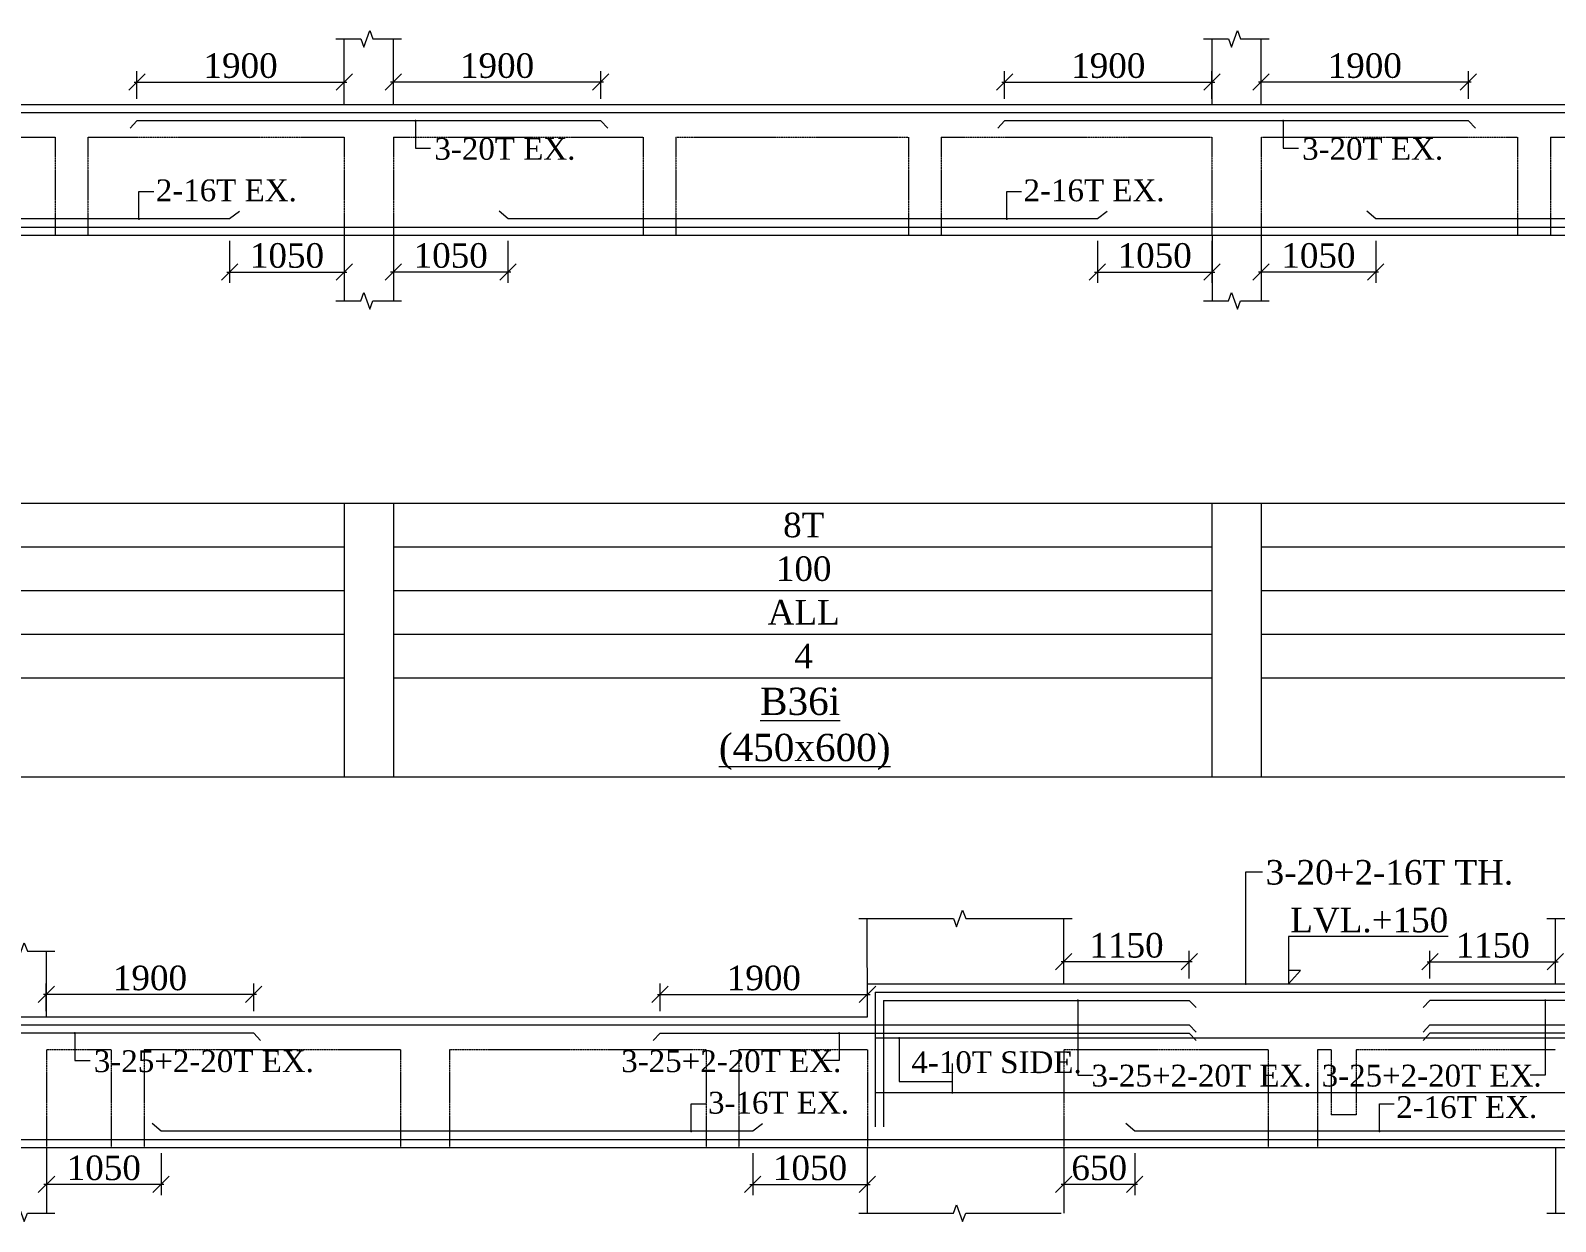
# Model space of a CAD drawing. Header units: millimetres. Extents: x 9781889 to 10654170, y -7832723 to -7608561.
# Drawn here: x 10106647 to 10120619, y -7790909 to -7779994 of the extents above; entities that cross this region are included whole.
import ezdxf
from ezdxf.enums import TextEntityAlignment as Align

# ---------------------------------------------------------------- set-up
doc = ezdxf.new("R2010")
doc.units = ezdxf.units.MM
doc.header["$LTSCALE"] = 10
doc.header["$PDMODE"] = 3
doc.linetypes.add('HIDDEN', pattern=[0.375, 0.25, -0.125])
for name, color, linetype, lineweight in [('LVL', 3, 'Continuous', 0), ('S-CUT OUT LINE', 9, 'Continuous', 0), ('S-DIM L.S.', 7, 'Continuous', 0), ('S-L.S.SECTION', 5, 'Continuous', 0), ('S-L.S.SLAB LINE', 252, 'HIDDEN', 0), ('S-L.S.STEEL', 1, 'Continuous', 9), ('S-L.S.STEEL 1', 6, 'Continuous', 0), ('S-SECTION MARK', 7, 'Continuous', 0), ('S-SHEET', 251, 'Continuous', 0), ('S-TEXT', 7, 'Continuous', 0), ('S-TEXT L.S. BEAM NO.', 30, 'Continuous', 0), ('S-TEXT. L.S.', 7, 'Continuous', 0)]:
    doc.layers.add(name, color=color, linetype=linetype, lineweight=lineweight)
doc.styles.add('135', font='arial.ttf', dxfattribs={"width": 0.8, "height": 135})
doc.styles.get("Standard").update_dxf_attribs({"font": 'arial.ttf'})
doc.styles.add('TEXT', font='times.ttf')
doc.dimstyles.new('75', dxfattribs={"dimtxt": 135, "dimasz": 90, "dimexe": 0.1, "dimexo": 0.03, "dimgap": 0.09, "dimtad": 1, "dimdec": 0, "dimzin": 0, "dimdsep": 46, "dimtxsty": '135', "dimblk": 'ARCHTICK', "dimcen": 0.09, "dimclrd": 256, "dimclre": 256, "dimclrt": 256, "dimadec": 0, "dimazin": 0, "dimtfac": 1, "dimtdec": 0, "dimtofl": 0, "dimtmove": 1, "dimatfit": 3, "dimldrblk": 'DOTSMALL', "dimfxl": 1, "dimtolj": 1, "dimtzin": 0, "dimlwd": -1, "dimlwe": -1, "dimarcsym": 0})
doc.dimstyles.new('SETU_1', dxfattribs={"dimtxt": 200, "dimasz": 150, "dimexe": 100, "dimexo": 50, "dimgap": 35, "dimtad": 1, "dimdec": 0, "dimzin": 0, "dimdsep": 46, "dimtxsty": 'Standard', "dimblk": 'OBLIQUE', "dimcen": 150, "dimdle": 25, "dimclrd": 256, "dimclre": 7, "dimclrt": 256, "dimadec": 0, "dimazin": 0, "dimtfac": 1, "dimtdec": 0, "dimtofl": 0, "dimtmove": 1, "dimatfit": 3, "dimfxl": 1, "dimtolj": 1, "dimtzin": 0, "dimlwd": -1, "dimlwe": 5, "dimarcsym": 1})

# ---------------------------------------------------------------- blocks, each defined once
blk = doc.blocks.new('_Oblique')
at = {"color": 0, "linetype": 'ByBlock', "lineweight": -2}
blk.add_line((-0.5, -0.5), (0.5, 0.5), dxfattribs=at)
blk = doc.blocks.new('*D432')
at = {"layer": 'Defpoints', "color": 0, "transparency": 16777216}
for p in [(10109522, -7780467), (10107622, -7780670, 0), (10109522, -7780670, 0)]:
    blk.add_point(p, dxfattribs=at)
at = {"layer": 'S-DIM L.S.', "transparency": 16777216}
blk.add_line((10107597, -7780467), (10109547, -7780467), dxfattribs=at)
at = {"layer": 'S-DIM L.S.', "color": 7, "lineweight": 5, "transparency": 16777216}
for p, q in [((10107622, -7780620), (10107622, -7780367)), ((10109522, -7780620), (10109522, -7780367))]:
    blk.add_line(p, q, dxfattribs=at)
at = {"layer": 'S-DIM L.S.', "transparency": 16777216, "xscale": 150, "yscale": 150, "zscale": 150, "rotation": 180}
blk.add_blockref('_Oblique', (10107622, -7780467), dxfattribs=at)
at = {"layer": 'S-DIM L.S.', "transparency": 16777216, "xscale": 150, "yscale": 150, "zscale": 150}
blk.add_blockref('_Oblique', (10109522, -7780467), dxfattribs=at)
at = {"layer": 'S-DIM L.S.', "transparency": 16777216, "insert": (10108572, -7780317), "char_height": 225, "attachment_point": 5, "style": 'TEXT'}
blk.add_mtext('\\A1;1900', dxfattribs=at)
blk = doc.blocks.new('*D433')
at = {"layer": 'Defpoints', "color": 0, "transparency": 16777216}
for p in [(10109972, -7780467), (10109972, -7780670, 0), (10111872, -7780670, 0)]:
    blk.add_point(p, dxfattribs=at)
at = {"layer": 'S-DIM L.S.', "transparency": 16777216}
blk.add_line((10111897, -7780467), (10109947, -7780467), dxfattribs=at)
at = {"layer": 'S-DIM L.S.', "color": 7, "lineweight": 5, "transparency": 16777216}
for p, q in [((10109972, -7780620), (10109972, -7780367)), ((10111872, -7780620), (10111872, -7780367))]:
    blk.add_line(p, q, dxfattribs=at)
at = {"layer": 'S-DIM L.S.', "transparency": 16777216, "xscale": 150, "yscale": 150, "zscale": 150, "rotation": 180}
blk.add_blockref('_Oblique', (10109972, -7780467), dxfattribs=at)
at = {"layer": 'S-DIM L.S.', "transparency": 16777216, "xscale": 150, "yscale": 150, "zscale": 150}
blk.add_blockref('_Oblique', (10111872, -7780467), dxfattribs=at)
at = {"layer": 'S-DIM L.S.', "transparency": 16777216, "insert": (10110922, -7780317), "char_height": 225, "attachment_point": 5, "style": 'TEXT'}
blk.add_mtext('\\A1;1900', dxfattribs=at)
blk = doc.blocks.new('*D434')
at = {"layer": 'Defpoints', "color": 0, "transparency": 16777216}
for p in [(10117472, -7780467), (10115572, -7780670, 0), (10117472, -7780670, 0)]:
    blk.add_point(p, dxfattribs=at)
at = {"layer": 'S-DIM L.S.', "transparency": 16777216}
blk.add_line((10115547, -7780467), (10117497, -7780467), dxfattribs=at)
at = {"layer": 'S-DIM L.S.', "color": 7, "lineweight": 5, "transparency": 16777216}
for p, q in [((10115572, -7780620), (10115572, -7780367)), ((10117472, -7780620), (10117472, -7780367))]:
    blk.add_line(p, q, dxfattribs=at)
at = {"layer": 'S-DIM L.S.', "transparency": 16777216, "xscale": 150, "yscale": 150, "zscale": 150, "rotation": 180}
blk.add_blockref('_Oblique', (10115572, -7780467), dxfattribs=at)
at = {"layer": 'S-DIM L.S.', "transparency": 16777216, "xscale": 150, "yscale": 150, "zscale": 150}
blk.add_blockref('_Oblique', (10117472, -7780467), dxfattribs=at)
at = {"layer": 'S-DIM L.S.', "transparency": 16777216, "insert": (10116522, -7780317), "char_height": 225, "attachment_point": 5, "style": 'TEXT'}
blk.add_mtext('\\A1;1900', dxfattribs=at)
blk = doc.blocks.new('*D435')
at = {"layer": 'Defpoints', "color": 0, "transparency": 16777216}
for p in [(10117922, -7780467), (10117922, -7780670, 0), (10119822, -7780670, 0)]:
    blk.add_point(p, dxfattribs=at)
at = {"layer": 'S-DIM L.S.', "transparency": 16777216}
blk.add_line((10119847, -7780467), (10117897, -7780467), dxfattribs=at)
at = {"layer": 'S-DIM L.S.', "color": 7, "lineweight": 5, "transparency": 16777216}
for p, q in [((10117922, -7780620), (10117922, -7780367)), ((10119822, -7780620), (10119822, -7780367))]:
    blk.add_line(p, q, dxfattribs=at)
at = {"layer": 'S-DIM L.S.', "transparency": 16777216, "xscale": 150, "yscale": 150, "zscale": 150, "rotation": 180}
blk.add_blockref('_Oblique', (10117922, -7780467), dxfattribs=at)
at = {"layer": 'S-DIM L.S.', "transparency": 16777216, "xscale": 150, "yscale": 150, "zscale": 150}
blk.add_blockref('_Oblique', (10119822, -7780467), dxfattribs=at)
at = {"layer": 'S-DIM L.S.', "transparency": 16777216, "insert": (10118872, -7780317), "char_height": 225, "attachment_point": 5, "style": 'TEXT'}
blk.add_mtext('\\A1;1900', dxfattribs=at)
blk = doc.blocks.new('*D442')
at = {"layer": 'Defpoints', "color": 0, "transparency": 16777216}
for p in [(10108472, -7781870, 0), (10109522, -7781870, 0), (10109522, -7782207)]:
    blk.add_point(p, dxfattribs=at)
at = {"layer": 'S-DIM L.S.', "color": 7, "lineweight": 5, "transparency": 16777216}
for p, q in [((10108472, -7781920), (10108472, -7782307)), ((10109522, -7781920), (10109522, -7782307))]:
    blk.add_line(p, q, dxfattribs=at)
at = {"layer": 'S-DIM L.S.', "transparency": 16777216}
blk.add_line((10108447, -7782207), (10109547, -7782207), dxfattribs=at)
at = {"layer": 'S-DIM L.S.', "transparency": 16777216, "xscale": 150, "yscale": 150, "zscale": 150, "rotation": 180}
blk.add_blockref('_Oblique', (10108472, -7782207), dxfattribs=at)
at = {"layer": 'S-DIM L.S.', "transparency": 16777216, "xscale": 150, "yscale": 150, "zscale": 150}
blk.add_blockref('_Oblique', (10109522, -7782207), dxfattribs=at)
at = {"layer": 'S-DIM L.S.', "transparency": 16777216, "insert": (10108997, -7782057), "char_height": 225, "attachment_point": 5, "style": 'TEXT'}
blk.add_mtext('\\A1;1050', dxfattribs=at)
blk = doc.blocks.new('_ArchTick')
at = {"color": 0, "linetype": 'ByBlock', "const_width": 0.15}
blk.add_lwpolyline([(-0.5, -0.5), (0.5, 0.5)], dxfattribs=at)
blk = doc.blocks.new('*D444')
at = {"layer": 'Defpoints', "color": 0, "transparency": 16777216}
for p in [(10116422, -7781870, 0), (10117472, -7781870, 0), (10117472, -7782207)]:
    blk.add_point(p, dxfattribs=at)
at = {"layer": 'S-DIM L.S.', "color": 7, "lineweight": 5, "transparency": 16777216}
for p, q in [((10116422, -7781920), (10116422, -7782307)), ((10117472, -7781920), (10117472, -7782307))]:
    blk.add_line(p, q, dxfattribs=at)
at = {"layer": 'S-DIM L.S.', "transparency": 16777216}
blk.add_line((10116397, -7782207), (10117497, -7782207), dxfattribs=at)
at = {"layer": 'S-DIM L.S.', "transparency": 16777216, "xscale": 150, "yscale": 150, "zscale": 150, "rotation": 180}
blk.add_blockref('_Oblique', (10116422, -7782207), dxfattribs=at)
at = {"layer": 'S-DIM L.S.', "transparency": 16777216, "xscale": 150, "yscale": 150, "zscale": 150}
blk.add_blockref('_Oblique', (10117472, -7782207), dxfattribs=at)
at = {"layer": 'S-DIM L.S.', "transparency": 16777216, "insert": (10116947, -7782057), "char_height": 225, "attachment_point": 5, "style": 'TEXT'}
blk.add_mtext('\\A1;1050', dxfattribs=at)
blk = doc.blocks.new('*D445')
at = {"layer": 'Defpoints', "color": 0, "transparency": 16777216}
for p in [(10109972, -7781870, 0), (10111022, -7781870, 0), (10109972, -7782207)]:
    blk.add_point(p, dxfattribs=at)
at = {"layer": 'S-DIM L.S.', "color": 7, "lineweight": 5, "transparency": 16777216}
for p, q in [((10109972, -7781920), (10109972, -7782307)), ((10111022, -7781920), (10111022, -7782307))]:
    blk.add_line(p, q, dxfattribs=at)
at = {"layer": 'S-DIM L.S.', "transparency": 16777216}
blk.add_line((10111047, -7782207), (10109947, -7782207), dxfattribs=at)
at = {"layer": 'S-DIM L.S.', "transparency": 16777216, "xscale": 150, "yscale": 150, "zscale": 150, "rotation": 180}
blk.add_blockref('_Oblique', (10109972, -7782207), dxfattribs=at)
at = {"layer": 'S-DIM L.S.', "transparency": 16777216, "xscale": 150, "yscale": 150, "zscale": 150}
blk.add_blockref('_Oblique', (10111022, -7782207), dxfattribs=at)
at = {"layer": 'S-DIM L.S.', "transparency": 16777216, "insert": (10110497, -7782057), "char_height": 225, "attachment_point": 5, "style": 'TEXT'}
blk.add_mtext('\\A1;1050', dxfattribs=at)
blk = doc.blocks.new('*D447')
at = {"layer": 'Defpoints', "color": 0, "transparency": 16777216}
for p in [(10117922, -7781870, 0), (10118972, -7781870, 0), (10117922, -7782207)]:
    blk.add_point(p, dxfattribs=at)
at = {"layer": 'S-DIM L.S.', "color": 7, "lineweight": 5, "transparency": 16777216}
for p, q in [((10117922, -7781920), (10117922, -7782307)), ((10118972, -7781920), (10118972, -7782307))]:
    blk.add_line(p, q, dxfattribs=at)
at = {"layer": 'S-DIM L.S.', "transparency": 16777216}
blk.add_line((10118997, -7782207), (10117897, -7782207), dxfattribs=at)
at = {"layer": 'S-DIM L.S.', "transparency": 16777216, "xscale": 150, "yscale": 150, "zscale": 150, "rotation": 180}
blk.add_blockref('_Oblique', (10117922, -7782207), dxfattribs=at)
at = {"layer": 'S-DIM L.S.', "transparency": 16777216, "xscale": 150, "yscale": 150, "zscale": 150}
blk.add_blockref('_Oblique', (10118972, -7782207), dxfattribs=at)
at = {"layer": 'S-DIM L.S.', "transparency": 16777216, "insert": (10118447, -7782057), "char_height": 225, "attachment_point": 5, "style": 'TEXT'}
blk.add_mtext('\\A1;1050', dxfattribs=at)
blk = doc.blocks.new('*D488')
at = {"layer": 'Defpoints', "color": 0, "transparency": 16777216}
for p in [(10106792, -7788828), (10106792, -7789032, 0), (10108692, -7789032, 0)]:
    blk.add_point(p, dxfattribs=at)
at = {"layer": 'S-DIM L.S.', "color": 7, "lineweight": 5, "transparency": 16777216}
for p, q in [((10106792, -7788982), (10106792, -7788728)), ((10108692, -7788982), (10108692, -7788728))]:
    blk.add_line(p, q, dxfattribs=at)
at = {"layer": 'S-DIM L.S.', "transparency": 16777216}
blk.add_line((10108717, -7788828), (10106767, -7788828), dxfattribs=at)
at = {"layer": 'S-DIM L.S.', "transparency": 16777216, "xscale": 150, "yscale": 150, "zscale": 150, "rotation": 180}
blk.add_blockref('_Oblique', (10106792, -7788828), dxfattribs=at)
at = {"layer": 'S-DIM L.S.', "transparency": 16777216, "xscale": 150, "yscale": 150, "zscale": 150}
blk.add_blockref('_Oblique', (10108692, -7788828), dxfattribs=at)
at = {"layer": 'S-DIM L.S.', "transparency": 16777216, "insert": (10107742, -7788678), "char_height": 225, "attachment_point": 5, "style": 'TEXT'}
blk.add_mtext('\\A1;1900', dxfattribs=at)
blk = doc.blocks.new('*D489')
at = {"layer": 'Defpoints', "color": 0, "transparency": 16777216}
for p in [(10116114, -7788528), (10116114, -7788732, 0), (10117264, -7788732, 0)]:
    blk.add_point(p, dxfattribs=at)
at = {"layer": 'S-DIM L.S.', "color": 7, "lineweight": 5, "transparency": 16777216}
for p, q in [((10116114, -7788682), (10116114, -7788428)), ((10117264, -7788682), (10117264, -7788428))]:
    blk.add_line(p, q, dxfattribs=at)
at = {"layer": 'S-DIM L.S.', "transparency": 16777216}
blk.add_line((10117289, -7788528), (10116089, -7788528), dxfattribs=at)
at = {"layer": 'S-DIM L.S.', "transparency": 16777216, "xscale": 150, "yscale": 150, "zscale": 150, "rotation": 180}
blk.add_blockref('_Oblique', (10116114, -7788528), dxfattribs=at)
at = {"layer": 'S-DIM L.S.', "transparency": 16777216, "xscale": 150, "yscale": 150, "zscale": 150}
blk.add_blockref('_Oblique', (10117264, -7788528), dxfattribs=at)
at = {"layer": 'S-DIM L.S.', "transparency": 16777216, "insert": (10116689, -7788379), "char_height": 225, "attachment_point": 5, "style": 'TEXT'}
blk.add_mtext('\\A1;1150', dxfattribs=at)
blk = doc.blocks.new('*D490')
at = {"layer": 'Defpoints', "color": 0, "transparency": 16777216}
for p in [(10114316, -7788828), (10112416, -7789032, 0), (10114316, -7789032, 0)]:
    blk.add_point(p, dxfattribs=at)
at = {"layer": 'S-DIM L.S.', "color": 7, "lineweight": 5, "transparency": 16777216}
for p, q in [((10112416, -7788982), (10112416, -7788728)), ((10114316, -7788982), (10114316, -7788728))]:
    blk.add_line(p, q, dxfattribs=at)
at = {"layer": 'S-DIM L.S.', "transparency": 16777216}
blk.add_line((10112391, -7788828), (10114341, -7788828), dxfattribs=at)
at = {"layer": 'S-DIM L.S.', "transparency": 16777216, "xscale": 150, "yscale": 150, "zscale": 150, "rotation": 180}
blk.add_blockref('_Oblique', (10112416, -7788828), dxfattribs=at)
at = {"layer": 'S-DIM L.S.', "transparency": 16777216, "xscale": 150, "yscale": 150, "zscale": 150}
blk.add_blockref('_Oblique', (10114316, -7788828), dxfattribs=at)
at = {"layer": 'S-DIM L.S.', "transparency": 16777216, "insert": (10113366, -7788678), "char_height": 225, "attachment_point": 5, "style": 'TEXT'}
blk.add_mtext('\\A1;1900', dxfattribs=at)
blk = doc.blocks.new('*D491')
at = {"layer": 'Defpoints', "color": 0, "transparency": 16777216}
for p in [(10120619, -7788528), (10119469, -7788732, 0), (10120619, -7788732, 0)]:
    blk.add_point(p, dxfattribs=at)
at = {"layer": 'S-DIM L.S.', "color": 7, "lineweight": 5, "transparency": 16777216}
for p, q in [((10119469, -7788682), (10119469, -7788428)), ((10120619, -7788682), (10120619, -7788428))]:
    blk.add_line(p, q, dxfattribs=at)
at = {"layer": 'S-DIM L.S.', "transparency": 16777216}
blk.add_line((10119444, -7788528), (10120644, -7788528), dxfattribs=at)
at = {"layer": 'S-DIM L.S.', "transparency": 16777216, "xscale": 150, "yscale": 150, "zscale": 150, "rotation": 180}
blk.add_blockref('_Oblique', (10119469, -7788528), dxfattribs=at)
at = {"layer": 'S-DIM L.S.', "transparency": 16777216, "xscale": 150, "yscale": 150, "zscale": 150}
blk.add_blockref('_Oblique', (10120619, -7788528), dxfattribs=at)
at = {"layer": 'S-DIM L.S.', "transparency": 16777216, "insert": (10120044, -7788379), "char_height": 225, "attachment_point": 5, "style": 'TEXT'}
blk.add_mtext('\\A1;1150', dxfattribs=at)
blk = doc.blocks.new('*D499')
at = {"layer": 'Defpoints', "color": 0, "transparency": 16777216}
for p in [(10113264, -7790232, 0), (10114314, -7790232, 0), (10114314, -7790568)]:
    blk.add_point(p, dxfattribs=at)
at = {"layer": 'S-DIM L.S.', "color": 7, "lineweight": 5, "transparency": 16777216}
for p, q in [((10113264, -7790282), (10113264, -7790668)), ((10114314, -7790282), (10114314, -7790668))]:
    blk.add_line(p, q, dxfattribs=at)
at = {"layer": 'S-DIM L.S.', "transparency": 16777216}
blk.add_line((10113239, -7790568), (10114339, -7790568), dxfattribs=at)
at = {"layer": 'S-DIM L.S.', "transparency": 16777216, "xscale": 150, "yscale": 150, "zscale": 150, "rotation": 180}
blk.add_blockref('_Oblique', (10113264, -7790568), dxfattribs=at)
at = {"layer": 'S-DIM L.S.', "transparency": 16777216, "xscale": 150, "yscale": 150, "zscale": 150}
blk.add_blockref('_Oblique', (10114314, -7790568), dxfattribs=at)
at = {"layer": 'S-DIM L.S.', "transparency": 16777216, "insert": (10113789, -7790418), "char_height": 225, "attachment_point": 5, "style": 'TEXT'}
blk.add_mtext('\\A1;1050', dxfattribs=at)
blk = doc.blocks.new('*D500')
at = {"layer": 'Defpoints', "color": 0, "transparency": 16777216}
for p in [(10106794, -7790232, 0), (10107844, -7790232, 0), (10106794, -7790568)]:
    blk.add_point(p, dxfattribs=at)
at = {"layer": 'S-DIM L.S.', "color": 7, "lineweight": 5, "transparency": 16777216}
for p, q in [((10106794, -7790282), (10106794, -7790668)), ((10107844, -7790282), (10107844, -7790668))]:
    blk.add_line(p, q, dxfattribs=at)
at = {"layer": 'S-DIM L.S.', "transparency": 16777216}
blk.add_line((10107869, -7790568), (10106769, -7790568), dxfattribs=at)
at = {"layer": 'S-DIM L.S.', "transparency": 16777216, "xscale": 150, "yscale": 150, "zscale": 150, "rotation": 180}
blk.add_blockref('_Oblique', (10106794, -7790568), dxfattribs=at)
at = {"layer": 'S-DIM L.S.', "transparency": 16777216, "xscale": 150, "yscale": 150, "zscale": 150}
blk.add_blockref('_Oblique', (10107844, -7790568), dxfattribs=at)
at = {"layer": 'S-DIM L.S.', "transparency": 16777216, "insert": (10107319, -7790418), "char_height": 225, "attachment_point": 5, "style": 'TEXT'}
blk.add_mtext('\\A1;1050', dxfattribs=at)
blk = doc.blocks.new('*D482')
at = {"layer": 'Defpoints', "color": 0, "transparency": 16777216}
for p in [(10116114, -7790232, 0), (10116764, -7790232, 0), (10116114, -7790568)]:
    blk.add_point(p, dxfattribs=at)
at = {"layer": 'S-DIM L.S.', "color": 7, "lineweight": 5, "transparency": 16777216}
for p, q in [((10116114, -7790282), (10116114, -7790668)), ((10116764, -7790282), (10116764, -7790668))]:
    blk.add_line(p, q, dxfattribs=at)
at = {"layer": 'S-DIM L.S.', "transparency": 16777216}
blk.add_line((10116789, -7790568), (10116089, -7790568), dxfattribs=at)
at = {"layer": 'S-DIM L.S.', "transparency": 16777216, "xscale": 150, "yscale": 150, "zscale": 150, "rotation": 180}
blk.add_blockref('_Oblique', (10116114, -7790568), dxfattribs=at)
at = {"layer": 'S-DIM L.S.', "transparency": 16777216, "xscale": 150, "yscale": 150, "zscale": 150}
blk.add_blockref('_Oblique', (10116764, -7790568), dxfattribs=at)
at = {"layer": 'S-DIM L.S.', "transparency": 16777216, "insert": (10116439, -7790418), "char_height": 225, "attachment_point": 5, "style": 'TEXT'}
blk.add_mtext('\\A1;650', dxfattribs=at)

msp = doc.modelspace()

# ---------------------------------------------------------------- linework, layer by layer
at = {"layer": 'LVL', "linetype": 'Continuous', "elevation": 0}
msp.add_lwpolyline([(10119634.8, -7788296.8), (10118173.6, -7788296.8), (10118173.6, -7788731.8), (10118281.8, -7788609.7), (10118173.6, -7788609.7)], dxfattribs=at)
at = {"layer": 'S-CUT OUT LINE', "color": 5, "elevation": 0}
for points in [[(10109443.9, -7780070.5), (10109672.5, -7780070.5), (10109700.5, -7780147.3), (10109756.4, -7779993.6), (10109784.4, -7780070.5), (10110047.2, -7780070.5)], [(10117393.9, -7780070.5), (10117622.5, -7780070.5), (10117650.5, -7780147.3), (10117706.4, -7779993.6), (10117734.4, -7780070.5), (10117997.2, -7780070.5)], [(10109443.9, -7782470.5), (10109672.5, -7782470.5), (10109700.5, -7782393.6), (10109756.4, -7782547.3), (10109784.4, -7782470.5), (10110047.2, -7782470.5)], [(10117393.9, -7782470.5), (10117622.5, -7782470.5), (10117650.5, -7782393.6), (10117706.4, -7782547.3), (10117734.4, -7782470.5), (10117997.2, -7782470.5)], [(10114236, -7788131.8), (10115103.4, -7788131.8), (10115131.3, -7788208.6), (10115187.3, -7788054.9), (10115215.3, -7788131.8), (10116191.3, -7788131.8)], [(10120541, -7788131.8), (10120763, -7788131.8), (10120791, -7788208.6), (10120846.9, -7788054.9), (10120874.9, -7788131.8), (10121146.3, -7788131.8)], [(10106264.1, -7788431.8), (10106506.8, -7788431.8), (10106534.7, -7788508.6), (10106590.7, -7788354.9), (10106618.6, -7788431.8), (10106869.4, -7788431.8)], [(10106264.1, -7790831.8), (10106506.8, -7790831.8), (10106534.7, -7790754.9), (10106590.7, -7790908.6), (10106618.6, -7790831.8), (10106869.4, -7790831.8)], [(10114236, -7790831.8), (10115103.4, -7790831.8), (10115131.3, -7790754.9), (10115187.3, -7790908.6), (10115215.3, -7790831.8), (10116091.3, -7790831.8)], [(10120541, -7790831.8), (10120763, -7790831.8), (10120791, -7790754.9), (10120846.9, -7790908.6), (10120874.9, -7790831.8), (10121146.3, -7790831.8)]]:
    msp.add_lwpolyline(points, dxfattribs=at)
at = {"layer": 'S-L.S.SECTION'}
for p, q in [((10109522.2, -7780670.5, 0), (10109522.2, -7780070.5, 0)), ((10109972.2, -7780670.5, 0), (10109972.2, -7780070.5, 0)), ((10117472.2, -7780670.5, 0), (10117472.2, -7780070.5, 0)), ((10117922.2, -7780670.5, 0), (10117922.2, -7780070.5, 0)), ((10089071.9, -7780670.5, 0), (10125872.2, -7780670.5, 0)), ((10089071.9, -7781870.5, 0), (10125422.1, -7781870.5, 0)), ((10109522.2, -7781870.5, 0), (10109522.2, -7782470.5, 0)), ((10109972.2, -7781870.5, 0), (10109972.2, -7782470.5, 0)), ((10117472.2, -7781870.5, 0), (10117472.2, -7782470.5, 0)), ((10117922.2, -7781870.5, 0), (10117922.2, -7782470.5, 0)), ((10114316.2, -7789031.8, 0), (10114314.3, -7788131.8, 0)), ((10116114.3, -7788731.8, 0), (10116114.3, -7788131.8, 0)), ((10120619.3, -7788731.8, 0), (10120619.3, -7788131.8, 0)), ((10106794.4, -7789031.8, 0), (10106794.4, -7788431.8, 0)), ((10114315.6, -7788731.8, 0), (10121069.3, -7788731.8, 0)), ((10094137.4, -7789031.8, 0), (10114314.4, -7789031.8, 0)), ((10100789.4, -7790231.8, 0), (10133155.1, -7790231.8, 0)), ((10106794.4, -7790231.8, 0), (10106794.4, -7790831.8, 0)), ((10114314.3, -7790231.8, 0), (10114314.3, -7790831.8, 0)), ((10116114.3, -7790231.8, 0), (10116114.3, -7790831.8, 0)), ((10120619.3, -7790231.8, 0), (10120619.3, -7790831.8, 0))]:
    msp.add_line(p, q, dxfattribs=at)
at = {"layer": 'S-L.S.SLAB LINE', "ltscale": 0.3}
for p, q in [((10104672.1, -7780970.5, 0), (10106872.1, -7780970.5, 0)), ((10106872.1, -7780970.5, 0), (10106872.1, -7781870.5, 0)), ((10107172.1, -7780970.5, 0), (10109522.1, -7780970.5, 0)), ((10107172.1, -7780970.5, 0), (10107172.1, -7781870.5, 0)), ((10109522.1, -7780970.5, 0), (10109522.1, -7781870.5, 0)), ((10109972.1, -7780970.5, 0), (10112259.6, -7780970.5, 0)), ((10109972.1, -7780970.5, 0), (10109972.1, -7781870.5, 0)), ((10112259.6, -7780970.5, 0), (10112259.6, -7781870.5, 0)), ((10112559.6, -7780970.5, 0), (10114692.1, -7780970.5, 0)), ((10112559.6, -7780970.5, 0), (10112559.6, -7781870.5, 0)), ((10114692.1, -7780970.5, 0), (10114692.1, -7781870.5, 0)), ((10114992.1, -7780970.5, 0), (10117472.1, -7780970.5, 0)), ((10114992.1, -7780970.5, 0), (10114992.1, -7781870.5, 0)), ((10117472.1, -7780970.5, 0), (10117472.1, -7781870.5, 0)), ((10117922.1, -7780970.5, 0), (10120272.1, -7780970.5, 0)), ((10117922.1, -7780970.5, 0), (10117922.1, -7781870.5, 0)), ((10120272.1, -7780970.5, 0), (10120272.1, -7781870.5, 0)), ((10120572.1, -7780970.5, 0), (10122772.1, -7780970.5, 0)), ((10120572.1, -7780970.5, 0), (10120572.1, -7781870.5, 0)), ((10106794.3, -7789331.8, 0), (10107387.4, -7789331.8, 0)), ((10106794.4, -7789331.8, 0), (10106794.4, -7790231.8, 0)), ((10107387.4, -7789331.8, 0), (10107387.4, -7790231.8, 0)), ((10107687.4, -7789331.8, 0), (10110037.4, -7789331.8, 0)), ((10107687.4, -7789331.8, 0), (10107687.4, -7790231.8, 0)), ((10110037.4, -7789331.8, 0), (10110037.4, -7790231.8, 0)), ((10110487.4, -7789331.8, 0), (10112837.4, -7789331.8, 0)), ((10110487.4, -7789331.8, 0), (10110487.4, -7790231.8, 0)), ((10112837.4, -7789331.8, 0), (10112837.4, -7790231.8, 0)), ((10113137.4, -7789331.8, 0), (10114314.3, -7789331.8, 0)), ((10113137.4, -7789331.8, 0), (10113137.4, -7790231.8, 0)), ((10114314.4, -7789331.8, 0), (10114314.4, -7790231.8, 0)), ((10116114.3, -7789331.8, 0), (10117987.4, -7789331.8, 0)), ((10116114.4, -7789331.8, 0), (10116114.4, -7790231.8, 0)), ((10117987.4, -7789331.8, 0), (10117987.4, -7790231.8, 0)), ((10118437.4, -7789331.8, 0), (10118564.3, -7789331.8, 0)), ((10118437.4, -7789331.8, 0), (10118437.4, -7790231.8, 0)), ((10118564.3, -7789331.8, 0), (10118564.3, -7789931.8, 0)), ((10118794.3, -7789331.8, 0), (10120619.3, -7789331.8, 0)), ((10118794.3, -7789331.8, 0), (10118794.3, -7789931.8, 0)), ((10118794.3, -7789931.8, 0), (10118564.3, -7789931.8, 0))]:
    msp.add_line(p, q, dxfattribs=at)
at = {"layer": 'S-L.S.STEEL'}
for p, q in [((10111872.2, -7780820.5, 0), (10111935.4, -7780887.3, 0)), ((10119822.2, -7780820.5, 0), (10119885.4, -7780887.3, 0)), ((10089071.9, -7781795.5, 0), (10125786.8, -7781795.5, 0)), ((10114387.3, -7788806.8, 0), (10120984.1, -7788806.8, 0)), ((10114387.3, -7788806.8, 0), (10114387.3, -7790040.6, 0)), ((10114462.3, -7788881.8, 0), (10117264.3, -7788881.8, 0)), ((10114462.3, -7788881.8, 0), (10114462.3, -7790040.6, 0)), ((10117264.3, -7788881.8, 0), (10117327.5, -7788948.6, 0)), ((10119469.3, -7788881.8, 0), (10119406.1, -7788948.6, 0)), ((10120909.1, -7788881.8, 0), (10119469.3, -7788881.8, 0)), ((10094288.9, -7789106.8, 0), (10117264.3, -7789106.8, 0)), ((10117264.3, -7789106.8, 0), (10117327.5, -7789173.6, 0)), ((10119469.3, -7789106.8, 0), (10119406.1, -7789173.6, 0)), ((10119469.3, -7789106.8, 0), (10133155.1, -7789106.8, 0)), ((10108692.5, -7789181.8, 0), (10108755.7, -7789248.6, 0)), ((10112416.2, -7789181.8, 0), (10112353, -7789248.6, 0)), ((10117264.3, -7789181.8, 0), (10117327.5, -7789248.6, 0)), ((10119469.3, -7789181.8, 0), (10119406.1, -7789248.6, 0)), ((10098891.2, -7790156.8, 0), (10133155.1, -7790156.8, 0))]:
    msp.add_line(p, q, dxfattribs=at)
at = {"layer": 'S-L.S.STEEL', "elevation": 0}
for points in [[(10108561.5, -7781652.3), (10108472, -7781720.5), (10103072.3, -7781720.5), (10102990.3, -7781649.8)], [(10116511.5, -7781652.3), (10116422, -7781720.5), (10111022.3, -7781720.5), (10110940.3, -7781649.8)], [(10124461.5, -7781652.3), (10124372, -7781720.5), (10118972.3, -7781720.5), (10118890.3, -7781649.8)], [(10113353.8, -7790013.6), (10113264.3, -7790081.8), (10107844.5, -7790081.8), (10107762.5, -7790011.1)], [(10125663.8, -7790013.6), (10125574.3, -7790081.8), (10116764.4, -7790081.8), (10116682.4, -7790011.1)]]:
    msp.add_lwpolyline(points, dxfattribs=at)
at = {"layer": 'S-L.S.STEEL'}
for points in [[(10089071.9, -7780745.5, 0), (10125717.6, -7780745.5, 0)], [(10111872.2, -7780820.5, 0), (10107622.1, -7780820.5, 0), (10107558.9, -7780887.3, 0)], [(10119822.2, -7780820.5, 0), (10115572.1, -7780820.5, 0), (10115508.9, -7780887.3, 0)], [(10108692.5, -7789181.8, 0), (10104942.4, -7789181.8, 0), (10104879.2, -7789248.6, 0)], [(10112416.2, -7789181.8, 0), (10117264.3, -7789181.8, 0)], [(10122369.4, -7789181.8, 0), (10119469.3, -7789181.8, 0)]]:
    msp.add_polyline3d(points, dxfattribs=at)
at = {"layer": 'S-L.S.STEEL 1'}
for p, q in [((10120984.1, -7789228, 0), (10114385, -7789228, 0)), ((10120984.1, -7789728, 0), (10114385, -7789728, 0))]:
    msp.add_line(p, q, dxfattribs=at)
at = {"layer": 'S-SHEET'}
for p, q in [((10089071.9, -7784325.6, 0), (10137128, -7784325.6, 0)), ((10109522.1, -7784325.6, 0), (10109522.1, -7786834.9, 0)), ((10109972.1, -7784325.6, 0), (10109972.1, -7786834.9, 0)), ((10117472.1, -7784325.6, 0), (10117472.1, -7786834.9, 0)), ((10117922.1, -7784325.6, 0), (10117922.1, -7786834.9, 0)), ((10102022.1, -7784725.6, 0), (10109522.1, -7784725.6, 0)), ((10109972.1, -7784725.6, 0), (10117472.1, -7784725.6, 0)), ((10117922.1, -7784725.6, 0), (10125422.1, -7784725.6, 0)), ((10102022.1, -7785125.6, 0), (10109522.1, -7785125.6, 0)), ((10109972.1, -7785125.6, 0), (10117472.1, -7785125.6, 0)), ((10117922.1, -7785125.6, 0), (10125422.1, -7785125.6, 0)), ((10102022.1, -7785525.6, 0), (10109522.1, -7785525.6, 0)), ((10109972.1, -7785525.6, 0), (10117472.1, -7785525.6, 0)), ((10117922.1, -7785525.6, 0), (10125422.1, -7785525.6, 0)), ((10102022.1, -7785925.6, 0), (10109522.1, -7785925.6, 0)), ((10109972.1, -7785925.6, 0), (10117472.1, -7785925.6, 0)), ((10117922.1, -7785925.6, 0), (10125422.1, -7785925.6, 0)), ((10086789.8, -7786834.9), (10138124, -7786834.9)), ((10089071.9, -7786834.9, 0), (10137128, -7786834.9, 0))]:
    msp.add_line(p, q, dxfattribs=at)

# ---------------------------------------------------------------- texts
at = {"layer": 'LVL', "style": 'TEXT'}
msp.add_text('LVL.+150', height=225, dxfattribs=at).set_placement((10118189.4, -7788258.3, 0))
at = {"layer": 'S-L.S.STEEL 1', "style": 'TEXT'}
msp.add_text('4-10T SIDE.', height=200, dxfattribs=at).set_placement((10114718.2, -7789548.9, 0))
at = {"layer": 'S-TEXT', "linetype": 'ByBlock', "style": 'TEXT'}
for s, p in [('8T', (10113731.3, -7784525.6, 0)), ('100', (10113731.3, -7784925.6, 0)), ('ALL', (10113731.3, -7785325.6, 0)), ('4', (10113731.3, -7785725.6, 0))]:
    msp.add_text(s, height=225, dxfattribs=at).set_placement(p, align=Align.MIDDLE_CENTER)
at = {"layer": 'S-TEXT L.S. BEAM NO.', "color": 140, "linetype": 'ByBlock', "style": 'TEXT'}
for s, p in [('%%UB36i', (10113331.4, -7786266.3, 0)), ('%%U(450x600)', (10112953.9, -7786689.3, 0))]:
    msp.add_text(s, height=250, dxfattribs=at).set_placement(p)
at = {"layer": 'S-TEXT. L.S.', "style": 'TEXT'}
for s, height, p in [('3-20T EX.', 200, (10110348, -7781178, 0)), ('3-20T EX.', 200, (10118298, -7781178, 0)), ('2-16T EX.', 200, (10107795.2, -7781558.5, 0)), ('2-16T EX.', 200, (10115745.2, -7781558.5, 0)), ('3-20+2-16T TH.', 225, (10117963.6, -7787820.6, 0)), ('3-25+2-20T EX.', 200, (10107227.5, -7789539.3, 0)), ('3-25+2-20T EX.', 200, (10112059.7, -7789539.3, 0)), ('3-25+2-20T EX.', 200, (10116368.1, -7789671.6, 0)), ('3-25+2-20T EX.', 200, (10118476.7, -7789671.6, 0)), ('3-16T EX.', 200, (10112854.9, -7789919.8, 0)), ('2-16T EX.', 200, (10119159.9, -7789959.8, 0))]:
    msp.add_text(s, height=height, dxfattribs=at).set_placement(p)

# ---------------------------------------------------------------- dimensions: what is measured, and where the dimension line sits
at = {"layer": 'S-DIM L.S.'}
for base, p1, p2, picture, middle in [((10109522.1, -7780466.7, 0), (10107622.1, -7780670.5, 0), (10109522.1, -7780670.5, 0), '*D432', (10108572.1, -7780316.9, 0)), ((10117472.1, -7780466.7, 0), (10115572.1, -7780670.5, 0), (10117472.1, -7780670.5, 0), '*D434', (10116522.1, -7780316.9, 0)), ((10109522.1, -7782206.6, 0), (10108472, -7781870.5, 0), (10109522.1, -7781870.5, 0), '*D442', (10108997.1, -7782057.1, 0)), ((10117472.1, -7782206.6, 0), (10116422, -7781870.5, 0), (10117472.1, -7781870.5, 0), '*D444', (10116947.1, -7782057.1, 0)), ((10120619.3, -7788528, 0), (10119469.3, -7788731.8, 0), (10120619.3, -7788731.8, 0), '*D491', (10120044.3, -7788378.5, 0)), ((10114316.2, -7788828, 0), (10112416.2, -7789031.8, 0), (10114316.2, -7789031.8, 0), '*D490', (10113366.2, -7788678.2, 0)), ((10114314.4, -7790567.9, 0), (10113264.3, -7790231.8, 0), (10114314.4, -7790231.8, 0), '*D499', (10113789.3, -7790418.4, 0))]:
    dim = msp.add_linear_dim(base=base, p1=p1, p2=p2, angle=180, dimstyle='SETU_1', override={"dimtxt": 225, "dimtxsty": 'TEXT'}, dxfattribs=at)
    dim.commit()
    dim.dimension.update_dxf_attribs({"geometry": picture, "text_midpoint": middle})
for base, p1, p2, picture, middle in [((10109972.2, -7780466.7, 0), (10111872.2, -7780670.5, 0), (10109972.2, -7780670.5, 0), '*D433', (10110922.2, -7780316.9, 0)), ((10117922.2, -7780466.7, 0), (10119822.2, -7780670.5, 0), (10117922.2, -7780670.5, 0), '*D435', (10118872.2, -7780316.9, 0)), ((10109972.1, -7782206.6, 0), (10111022.3, -7781870.5, 0), (10109972.1, -7781870.5, 0), '*D445', (10110497.2, -7782057.1, 0)), ((10117922.1, -7782206.6, 0), (10118972.3, -7781870.5, 0), (10117922.1, -7781870.5, 0), '*D447', (10118447.2, -7782057.1, 0)), ((10116114.3, -7788528, 0), (10117264.3, -7788731.8, 0), (10116114.3, -7788731.8, 0), '*D489', (10116689.3, -7788378.5, 0)), ((10106792.5, -7788828, 0), (10108692.5, -7789031.8, 0), (10106792.5, -7789031.8, 0), '*D488', (10107742.5, -7788678.2, 0)), ((10106794.4, -7790567.9, 0), (10107844.5, -7790231.8, 0), (10106794.4, -7790231.8, 0), '*D500', (10107319.4, -7790418.4, 0)), ((10116114.3, -7790567.9, 0), (10116764.4, -7790231.8, 0), (10116114.3, -7790231.8, 0), '*D482', (10116439.4, -7790418.4, 0))]:
    dim = msp.add_linear_dim(base=base, p1=p1, p2=p2, dimstyle='SETU_1', override={"dimtxt": 225, "dimtxsty": 'TEXT'}, dxfattribs=at)
    dim.commit()
    dim.dimension.update_dxf_attribs({"geometry": picture, "text_midpoint": middle})

# ---------------------------------------------------------------- leaders
at = {"layer": 'S-L.S.STEEL 1'}
for points in [[(10114605.9, -7789228, 0), (10114605.9, -7789624.9, 0), (10115093.6, -7789624.9, 0)], [(10115093.6, -7789728, 0), (10115093.6, -7789459.5, 0)]]:
    msp.add_leader(points, dimstyle='75', override={"dimasz": 75, "dimclrd": 6}, dxfattribs=at)
at = {"layer": 'S-SECTION MARK'}
for points in [[(10110173.9, -7780820.5, 0), (10110173.9, -7781072.8, 0), (10110313.3, -7781072.8, 0)], [(10118123.9, -7780820.5, 0), (10118123.9, -7781072.8, 0), (10118263.3, -7781072.8, 0)], [(10107641.3, -7781720.5, 0), (10107641.3, -7781468.2, 0), (10107776.6, -7781468.2, 0)], [(10115591.3, -7781720.5, 0), (10115591.3, -7781468.2, 0), (10115726.6, -7781468.2, 0)], [(10117781.9, -7788731.8, 0), (10117781.9, -7787705.4, 0), (10117934.5, -7787705.4, 0)], [(10116242.7, -7788881.8, 0), (10116242.7, -7789566.4, 0), (10116382, -7789566.4, 0)], [(10120525.9, -7788881.8, 0), (10120525.9, -7789566.4, 0), (10120386.6, -7789566.4, 0)], [(10107053.5, -7789181.8, 0), (10107053.5, -7789434.1, 0), (10107192.9, -7789434.1, 0)], [(10114055.1, -7789181.8, 0), (10114055.1, -7789434.1, 0), (10113915.8, -7789434.1, 0)], [(10112701, -7790081.8, 0), (10112701, -7789829.4, 0), (10112836.3, -7789829.4, 0)], [(10119006, -7790081.8, 0), (10119006, -7789829.4, 0), (10119141.3, -7789829.4, 0)]]:
    msp.add_leader(points, dimstyle='75', override={"dimasz": 75}, dxfattribs=at)

doc.saveas('drawing.dxf')
